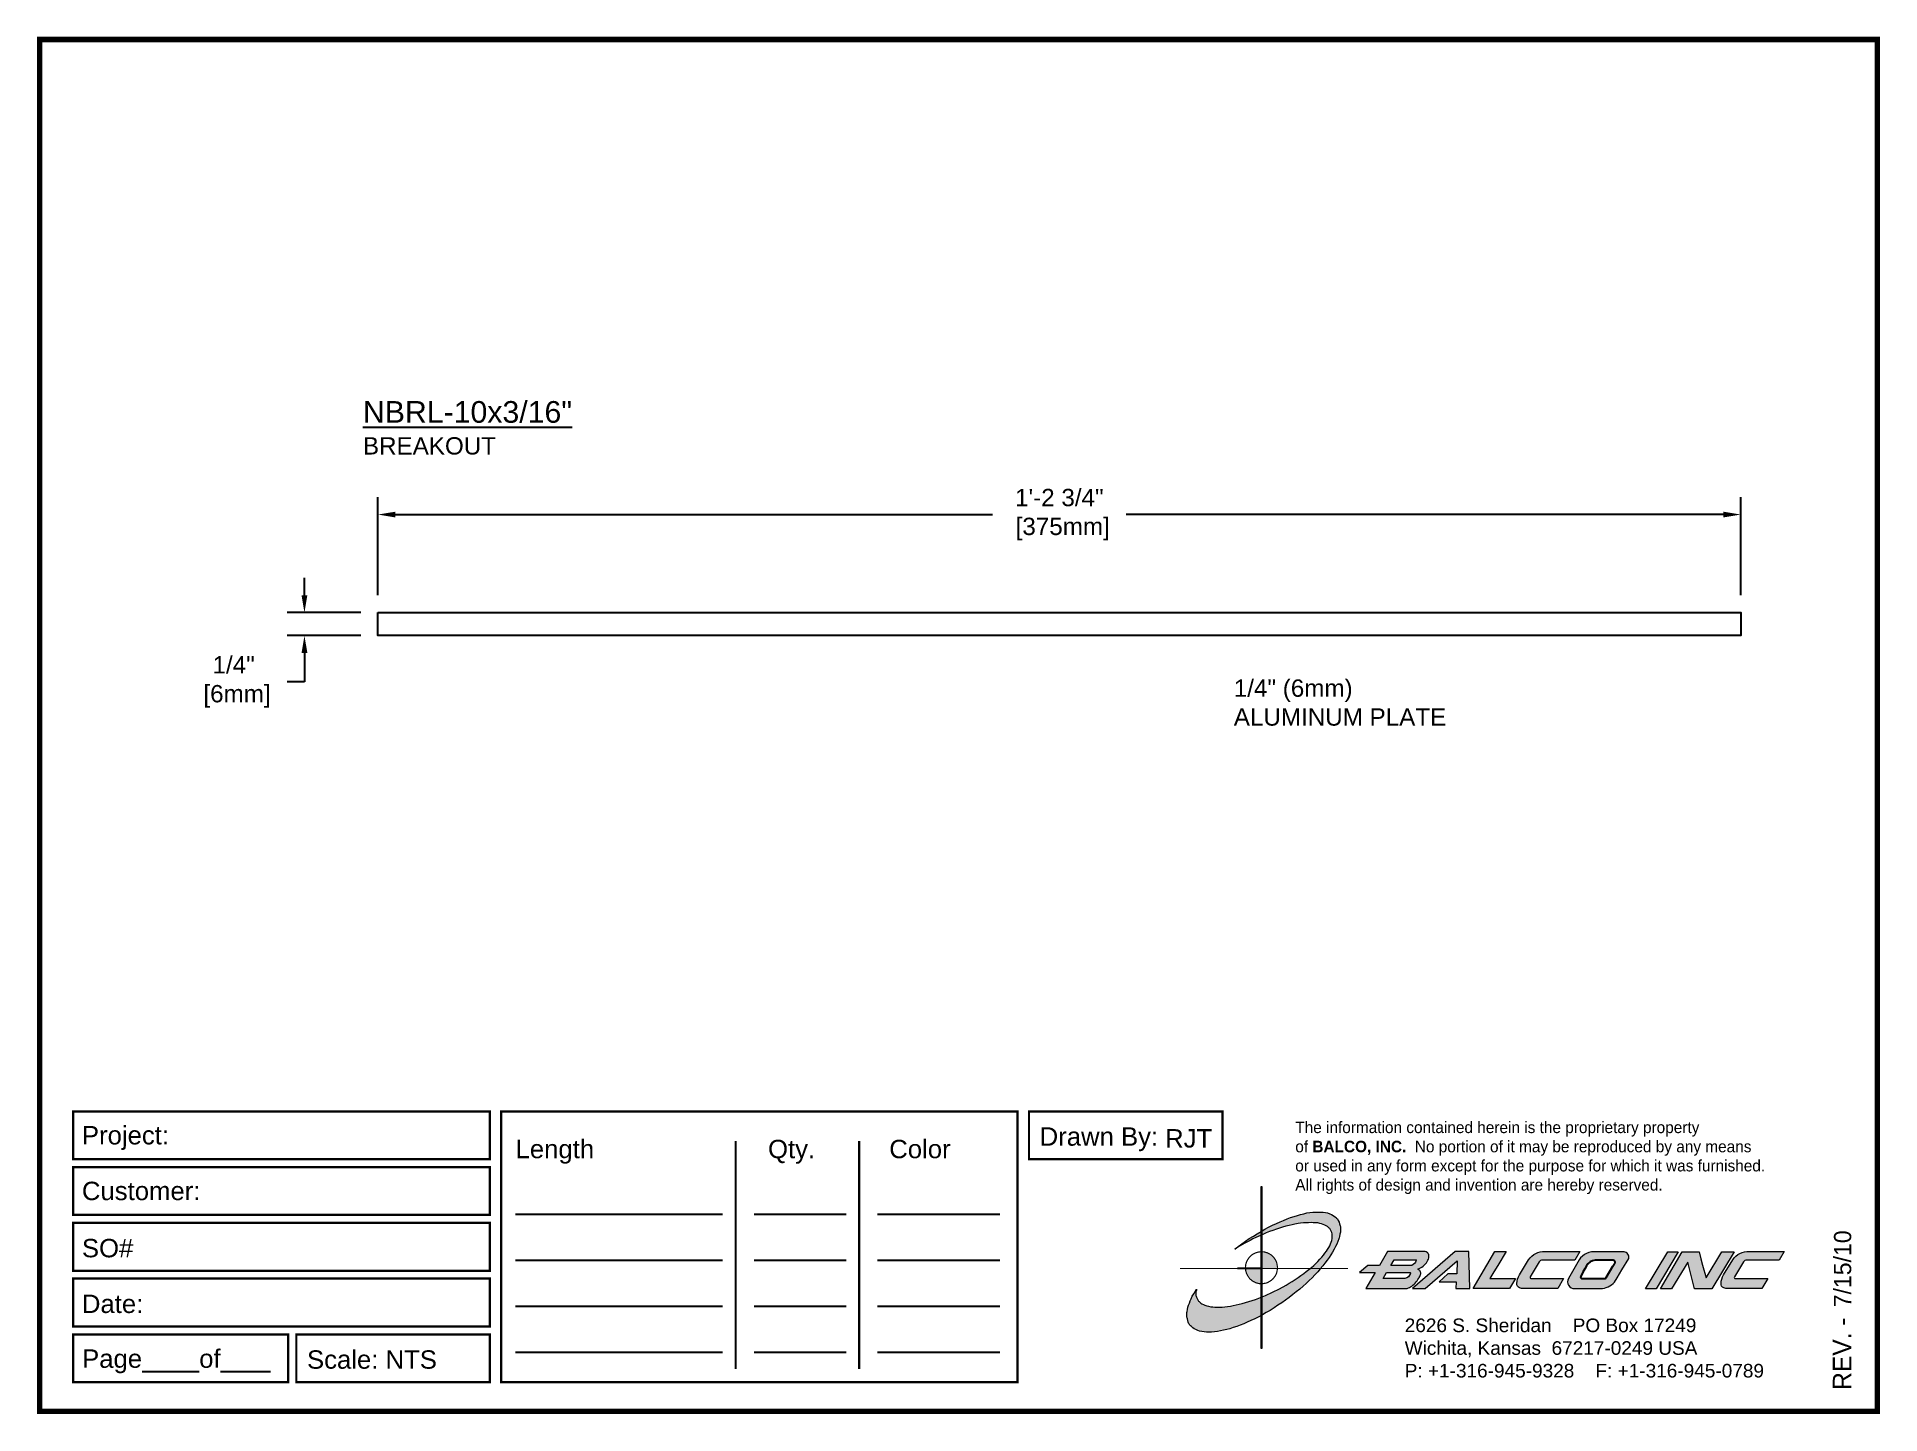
# Paper-space layout 'Breakout' of a CAD drawing. Header units: inches. Extents: x 0 to 10, y 0 to 7.5.
# The model-space entities are those that its viewports show. They can reach past a viewport. Long polylines and large blocks are cut down to what shows.
import ezdxf

# ---------------------------------------------------------------- set-up
doc = ezdxf.new("R2010")
doc.units = ezdxf.units.IN
doc.header["$MEASUREMENT"] = 0
for name, color, linetype in [('Border', 7, 'Continuous'), ('Dimensions', 3, 'Continuous'), ('Metals', 7, 'Continuous'), ('Text', 2, 'Continuous')]:
    doc.layers.add(name, color=color, linetype=linetype)
doc.styles.add('ARIAL', font='arial.ttf')
doc.styles.add('Copyright', font='ERASDEMI.TTF')
doc.dimstyles.new('Arial', dxfattribs={"dimscale": 1.5, "dimtxt": 0.125, "dimasz": 0.125, "dimexe": 0.125, "dimexo": 0.125, "dimgap": 0.125, "dimtad": 0, "dimtih": 1, "dimtoh": 1, "dimdec": 4, "dimzin": 0, "dimdsep": 46, "dimlunit": 4, "dimtxsty": 'ARIAL', "dimcen": 0.125, "dimadec": 0, "dimazin": 0, "dimtfac": 1, "dimtdec": 4, "dimtofl": 0, "dimtmove": 0, "dimatfit": 3, "dimfxl": 0, "dimfrac": 2, "dimtolj": 1, "dimtzin": 0, "dimarcsym": 0})

# ---------------------------------------------------------------- blocks, each defined once
blk = doc.blocks.new('ACADlogo')
h = blk.add_hatch(color=256)
h.paths.add_polyline_path([(-3.346, 1.223), (-3.351, 1.223), (-3.351, 0.979), (-3.346, 0.982)])
h.paths.add_polyline_path([(-3.346, 0.961), (-3.351, 0.959), (-3.351, 0.868), (-3.346, 0.868)])
h.paths.add_polyline_path([(-3.346, 0.777), (-3.351, 0.777), (-3.351, 0.699), (-3.351, 0.695), (-3.35, 0.695), (-3.346, 0.695)])
h.paths.add_polyline_path([(-3.346, 0.864), (-3.346, 0.868), (-3.35, 0.868), (-3.351, 0.868), (-3.351, 0.777), (-3.346, 0.777), (-3.346, 0.778), (-3.348, 0.778)])
h.paths.add_polyline_path([(-3.346, 0.524), (-3.351, 0.521), (-3.351, 0.342), (-3.346, 0.342)])
h.paths.add_polyline_path([(-3.346, 0.695), (-3.351, 0.695), (-3.351, 0.621), (-3.346, 0.623)])
h.paths.add_polyline_path([(-3.346, 0.623), (-3.351, 0.621), (-3.351, 0.521), (-3.346, 0.524)])
h.paths.add_polyline_path([(-3.346, 0.982), (-3.351, 0.979), (-3.351, 0.959), (-3.346, 0.961)])
h = blk.add_hatch(color=175)
h.paths.add_polyline_path([(-3.518, 0.573), (-3.534, 0.571), (-3.548, 0.569), (-3.562, 0.567), (-3.576, 0.567), (-3.589, 0.566), (-3.602, 0.567), (-3.614, 0.568), (-3.625, 0.569), (-3.636, 0.572), (-3.646, 0.574), (-3.656, 0.577), (-3.664, 0.581), (-3.673, 0.585), (-3.679, 0.589), (-3.685, 0.595), (-3.688, 0.598), (-3.691, 0.6), (-3.695, 0.607), (-3.699, 0.614), (-3.703, 0.621), (-3.704, 0.626), (-3.705, 0.631), (-3.706, 0.637), (-3.706, 0.642), (-3.705, 0.648), (-3.705, 0.653), (-3.703, 0.659), (-3.702, 0.665), (-3.71, 0.652), (-3.717, 0.639), (-3.725, 0.626), (-3.731, 0.613), (-3.737, 0.601), (-3.741, 0.589), (-3.746, 0.577), (-3.749, 0.566), (-3.751, 0.555), (-3.753, 0.544), (-3.754, 0.538), (-3.754, 0.533), (-3.755, 0.523), (-3.754, 0.513), (-3.753, 0.508), (-3.752, 0.503), (-3.75, 0.494), (-3.748, 0.486), (-3.743, 0.477), (-3.74, 0.473), (-3.738, 0.469), (-3.734, 0.465), (-3.73, 0.461), (-3.723, 0.455), (-3.715, 0.449), (-3.706, 0.445), (-3.695, 0.44), (-3.685, 0.437), (-3.674, 0.434), (-3.661, 0.432), (-3.648, 0.431), (-3.634, 0.431), (-3.62, 0.431), (-3.604, 0.433), (-3.588, 0.435), (-3.572, 0.438), (-3.556, 0.441), (-3.538, 0.445), (-3.52, 0.449), (-3.503, 0.456), (-3.483, 0.461), (-3.464, 0.469), (-3.445, 0.477), (-3.426, 0.485), (-3.406, 0.494), (-3.385, 0.503), (-3.364, 0.514), (-3.351, 0.521), (-3.351, 0.621), (-3.364, 0.616), (-3.382, 0.609), (-3.4, 0.603), (-3.418, 0.598), (-3.436, 0.592), (-3.453, 0.587), (-3.47, 0.583), (-3.486, 0.579), (-3.503, 0.576)])
h.paths.add_polyline_path([(-3.215, 0.687), (-3.251, 0.667), (-3.289, 0.649), (-3.327, 0.631), (-3.345, 0.623), (-3.346, 0.623), (-3.346, 0.524), (-3.343, 0.525), (-3.323, 0.537), (-3.302, 0.549), (-3.28, 0.563), (-3.259, 0.577), (-3.238, 0.59), (-3.218, 0.605), (-3.198, 0.62), (-3.179, 0.635), (-3.16, 0.65), (-3.141, 0.665), (-3.123, 0.681), (-3.106, 0.696), (-3.089, 0.712), (-3.074, 0.727), (-3.058, 0.743), (-3.043, 0.759), (-3.03, 0.775), (-3.028, 0.777), (-3.085, 0.777), (-3.091, 0.772), (-3.105, 0.761), (-3.118, 0.75), (-3.134, 0.739), (-3.149, 0.729), (-3.165, 0.718), (-3.182, 0.707), (-3.198, 0.697)])
h.paths.add_polyline_path([(-2.921, 1.009), (-2.922, 1.015), (-2.924, 1.02), (-2.926, 1.029), (-2.931, 1.038), (-2.934, 1.043), (-2.936, 1.047), (-2.94, 1.05), (-2.943, 1.054), (-2.951, 1.06), (-2.959, 1.066), (-2.968, 1.071), (-2.978, 1.075), (-2.989, 1.079), (-3, 1.081), (-3.013, 1.083), (-3.026, 1.084), (-3.04, 1.084), (-3.054, 1.084), (-3.07, 1.083), (-3.085, 1.081), (-3.102, 1.079), (-3.118, 1.075), (-3.136, 1.07), (-3.153, 1.066), (-3.171, 1.06), (-3.191, 1.054), (-3.21, 1.047), (-3.229, 1.039), (-3.248, 1.031), (-3.268, 1.022), (-3.289, 1.012), (-3.31, 1.002), (-3.33, 0.991), (-3.346, 0.982), (-3.346, 0.961), (-3.342, 0.962), (-3.323, 0.971), (-3.305, 0.978), (-3.287, 0.984), (-3.268, 0.991), (-3.251, 0.996), (-3.234, 1.002), (-3.216, 1.007), (-3.199, 1.011), (-3.182, 1.015), (-3.167, 1.018), (-3.15, 1.021), (-3.136, 1.023), (-3.121, 1.025), (-3.107, 1.026), (-3.093, 1.026), (-3.079, 1.027), (-3.067, 1.026), (-3.054, 1.026), (-3.043, 1.025), (-3.032, 1.022), (-3.022, 1.02), (-3.013, 1.016), (-3.004, 1.013), (-2.997, 1.009), (-2.989, 1.005), (-2.983, 0.999), (-2.98, 0.996), (-2.978, 0.994), (-2.973, 0.987), (-2.969, 0.981), (-2.967, 0.973), (-2.965, 0.965), (-2.964, 0.957), (-2.964, 0.949), (-2.964, 0.944), (-2.965, 0.94), (-2.967, 0.93), (-2.969, 0.921), (-2.973, 0.911), (-2.978, 0.901), (-2.983, 0.891), (-2.989, 0.881), (-2.996, 0.871), (-3.004, 0.86), (-3.012, 0.849), (-3.021, 0.838), (-3.032, 0.827), (-3.042, 0.816), (-3.053, 0.805), (-3.065, 0.794), (-3.077, 0.783), (-3.085, 0.777), (-3.028, 0.777), (-3.016, 0.791), (-3.004, 0.806), (-2.992, 0.822), (-2.981, 0.837), (-2.971, 0.852), (-2.962, 0.866), (-2.954, 0.882), (-2.946, 0.896), (-2.939, 0.91), (-2.934, 0.924), (-2.929, 0.938), (-2.926, 0.944), (-2.925, 0.951), (-2.922, 0.963), (-2.92, 0.975), (-2.92, 0.982), (-2.919, 0.987), (-2.92, 0.999), (-2.92, 1.005)])
h.paths.add_polyline_path([(-3.372, 0.966), (-3.393, 0.953), (-3.415, 0.94), (-3.435, 0.925), (-3.455, 0.911), (-3.475, 0.897), (-3.494, 0.882), (-3.468, 0.898), (-3.439, 0.915), (-3.41, 0.93), (-3.396, 0.938), (-3.38, 0.945), (-3.351, 0.959), (-3.351, 0.979)])
h = blk.add_hatch(color=256)
h.paths.add_polyline_path([(-3.268, 0.814), (-3.27, 0.819), (-3.273, 0.824), (-3.276, 0.828), (-3.279, 0.833), (-3.282, 0.837), (-3.286, 0.841), (-3.29, 0.845), (-3.294, 0.849), (-3.298, 0.852), (-3.303, 0.855), (-3.308, 0.858), (-3.313, 0.86), (-3.318, 0.863), (-3.323, 0.864), (-3.328, 0.866), (-3.334, 0.867), (-3.339, 0.868), (-3.345, 0.868), (-3.346, 0.868), (-3.346, 0.777), (-3.335, 0.777), (-3.262, 0.777), (-3.262, 0.781), (-3.262, 0.787), (-3.263, 0.792), (-3.264, 0.798), (-3.265, 0.803), (-3.266, 0.808)])
h.paths.add_polyline_path([(-3.351, 0.777), (-3.436, 0.777), (-3.435, 0.773), (-3.435, 0.768), (-3.434, 0.762), (-3.432, 0.757), (-3.431, 0.752), (-3.428, 0.747), (-3.426, 0.742), (-3.423, 0.737), (-3.42, 0.732), (-3.417, 0.728), (-3.414, 0.723), (-3.41, 0.719), (-3.406, 0.716), (-3.401, 0.712), (-3.397, 0.709), (-3.392, 0.706), (-3.387, 0.704), (-3.382, 0.701), (-3.377, 0.699), (-3.372, 0.698), (-3.367, 0.696), (-3.361, 0.695), (-3.356, 0.695), (-3.351, 0.695)])
h.paths.add_polyline_path([(-3.346, 0.868), (-3.35, 0.868), (-3.351, 0.868), (-3.351, 0.777), (-3.346, 0.777)])
h = blk.add_hatch(color=256)
h.paths.add_polyline_path([(-2.438, 0.844, 0.412988), (-2.461, 0.869), (-2.663, 0.869), (-2.707, 0.794), (-2.771, 0.794), (-2.815, 0.755), (-2.73, 0.755), (-2.781, 0.668), (-2.563, 0.668, 0.107996), (-2.538, 0.677, 0.108939), (-2.494, 0.724, 0.080345), (-2.483, 0.745, 0.419497), (-2.499, 0.773, 0.149928), (-2.447, 0.815, 0.134283)])
h.paths.add_polyline_path([(-2.507, 0.821, -0.209012), (-2.532, 0.794), (-2.538, 0.794), (-2.646, 0.794), (-2.627, 0.825), (-2.51, 0.825, -0.56619)], flags=16)
h.paths.add_polyline_path([(-2.538, 0.75, -0.241309), (-2.569, 0.722), (-2.688, 0.722), (-2.669, 0.755), (-2.541, 0.755, -0.56619)], flags=16)
for points in [[(-2.285, 0.819), (-2.287, 0.748), (-2.335, 0.748), (-2.383, 0.705), (-2.29, 0.705), (-2.292, 0.668), (-2.215, 0.668), (-2.221, 0.869), (-2.295, 0.869), (-2.527, 0.668), (-2.458, 0.668)], [(-2.018, 0.869), (-2.079, 0.869), (-2.198, 0.668), (-2, 0.668), (-1.968, 0.722), (-2.107, 0.722), (-2.085, 0.759), (-2.064, 0.794)], [(-1.617, 0.869), (-1.807, 0.869, 0.270182), (-1.896, 0.825), (-1.946, 0.742, 0.109019), (-1.961, 0.695, 0.340665), (-1.945, 0.672, 0.129907), (-1.923, 0.668), (-1.738, 0.668), (-1.706, 0.722), (-1.878, 0.722), (-1.882, 0.722, -0.601242), (-1.887, 0.731), (-1.838, 0.813, -0.253048), (-1.821, 0.823), (-1.645, 0.823)], [(-1.083, 0.867), (-1.14, 0.867), (-1.261, 0.667), (-1.26, 0.667), (-1.202, 0.667)], [(-0.96, 0.83), (-0.969, 0.867), (-1.061, 0.867), (-1.179, 0.667), (-1.12, 0.667), (-1.031, 0.812), (-0.995, 0.667), (-0.9, 0.667), (-0.778, 0.867), (-0.846, 0.867), (-0.931, 0.727), (-0.951, 0.795)], [(-0.507, 0.869), (-0.697, 0.869, 0.270182), (-0.786, 0.825), (-0.836, 0.742, 0.109019), (-0.85, 0.695, 0.340665), (-0.835, 0.672, 0.129907), (-0.812, 0.668), (-0.628, 0.668), (-0.595, 0.722), (-0.768, 0.722), (-0.772, 0.722, -0.601242), (-0.777, 0.731), (-0.728, 0.813, -0.253048), (-0.71, 0.823), (-0.534, 0.823)], [(-3.346, 0.623), (-3.351, 0.621), (-3.351, 0.521), (-3.346, 0.524)]]:
    blk.add_hatch(color=256).paths.add_polyline_path(points)
h = blk.add_hatch(color=256)
h.paths.add_polyline_path([(-1.377, 0.868), (-1.383, 0.868), (-1.383, 0.868), (-1.44, 0.868), (-1.492, 0.868), (-1.541, 0.868, 0.297712), (-1.628, 0.811), (-1.68, 0.723, 0.585116), (-1.646, 0.668), (-1.506, 0.668, 0.210586), (-1.429, 0.703), (-1.415, 0.726), (-1.389, 0.769), (-1.352, 0.831, 0.4352)])
h.paths.add_polyline_path([(-1.437, 0.823, -0.603783), (-1.428, 0.805), (-1.431, 0.801), (-1.434, 0.796), (-1.438, 0.789), (-1.474, 0.728, -0.229001), (-1.489, 0.722), (-1.494, 0.722), (-1.501, 0.722), (-1.597, 0.722), (-1.604, 0.722, -0.492401), (-1.613, 0.734), (-1.601, 0.757), (-1.591, 0.775), (-1.582, 0.791, -0.238368), (-1.535, 0.823)], flags=16)
for q in [(-3.48, 0.777), (-3.351, 0.642)]:
    blk.add_line((-3.351, 0.777), q)
at = {"color": 7, "lineweight": 0}
for points in [[(-3.351, 1.223), (-3.346, 1.223), (-3.346, 0.342), (-3.351, 0.342), (-3.351, 1.223)], [(-2.292, 0.668), (-2.215, 0.668), (-2.221, 0.869), (-2.295, 0.869), (-2.527, 0.668), (-2.458, 0.668), (-2.285, 0.819), (-2.287, 0.748), (-2.286, 0.748), (-2.335, 0.748), (-2.383, 0.705), (-2.29, 0.705), (-2.292, 0.668), (-2.292, 0.668)], [(-2.198, 0.668), (-2.079, 0.869), (-2.018, 0.869), (-2.064, 0.794), (-2.085, 0.759), (-2.107, 0.722), (-1.968, 0.722), (-2, 0.668), (-2.198, 0.668), (-2.198, 0.668)], [(-1.383, 0.868), (-1.383, 0.868)], [(-1.261, 0.667), (-1.14, 0.867), (-1.083, 0.867), (-1.202, 0.667), (-1.26, 0.667), (-1.261, 0.667), (-1.261, 0.667)], [(-0.9, 0.667), (-0.995, 0.667), (-1.031, 0.812), (-1.12, 0.667), (-1.179, 0.667), (-1.061, 0.867), (-0.969, 0.867), (-0.96, 0.83), (-0.951, 0.795), (-0.931, 0.727), (-0.846, 0.867), (-0.778, 0.867), (-0.9, 0.667), (-0.9, 0.667)]]:
    blk.add_lwpolyline(points, dxfattribs=at)
at = {"color": 175, "lineweight": 0}
blk.add_lwpolyline([(-2.926, 1.029), (-2.924, 1.02), (-2.922, 1.015), (-2.921, 1.009), (-2.92, 1.005), (-2.92, 0.999), (-2.919, 0.987), (-2.92, 0.982), (-2.92, 0.975), (-2.922, 0.963), (-2.925, 0.951), (-2.926, 0.944), (-2.929, 0.938), (-2.934, 0.924), (-2.939, 0.91), (-2.946, 0.896), (-2.954, 0.882), (-2.962, 0.866), (-2.971, 0.852), (-2.981, 0.837), (-2.992, 0.822), (-3.004, 0.806), (-3.016, 0.791), (-3.03, 0.775), (-3.043, 0.759), (-3.058, 0.743), (-3.074, 0.727), (-3.089, 0.712), (-3.106, 0.696), (-3.123, 0.681), (-3.141, 0.665), (-3.16, 0.65), (-3.179, 0.635), (-3.198, 0.62), (-3.218, 0.605), (-3.238, 0.59), (-3.259, 0.577), (-3.28, 0.563), (-3.302, 0.549), (-3.323, 0.537), (-3.343, 0.525), (-3.364, 0.514), (-3.385, 0.503), (-3.406, 0.494), (-3.426, 0.485), (-3.445, 0.477), (-3.464, 0.469), (-3.483, 0.461), (-3.503, 0.456), (-3.52, 0.449), (-3.538, 0.445), (-3.556, 0.441), (-3.572, 0.438), (-3.588, 0.435), (-3.604, 0.433), (-3.62, 0.431), (-3.634, 0.431), (-3.648, 0.431), (-3.661, 0.432), (-3.674, 0.434), (-3.685, 0.437), (-3.695, 0.44), (-3.706, 0.445), (-3.715, 0.449), (-3.723, 0.455), (-3.73, 0.461), (-3.734, 0.465), (-3.738, 0.469), (-3.74, 0.473), (-3.743, 0.477), (-3.748, 0.486), (-3.75, 0.494), (-3.752, 0.503), (-3.753, 0.508), (-3.754, 0.513), (-3.755, 0.523), (-3.754, 0.533), (-3.754, 0.538), (-3.753, 0.544), (-3.751, 0.555), (-3.749, 0.566), (-3.746, 0.577), (-3.741, 0.589), (-3.737, 0.601), (-3.731, 0.613), (-3.725, 0.626), (-3.717, 0.639), (-3.71, 0.652), (-3.702, 0.665), (-3.703, 0.659), (-3.705, 0.653), (-3.705, 0.648), (-3.706, 0.642), (-3.706, 0.637), (-3.705, 0.631), (-3.704, 0.626), (-3.703, 0.621), (-3.699, 0.614), (-3.695, 0.607), (-3.691, 0.6), (-3.688, 0.598), (-3.685, 0.595), (-3.679, 0.589), (-3.673, 0.585), (-3.664, 0.581), (-3.656, 0.577), (-3.646, 0.574), (-3.636, 0.572), (-3.625, 0.569), (-3.614, 0.568), (-3.602, 0.567), (-3.589, 0.566), (-3.576, 0.567), (-3.562, 0.567), (-3.548, 0.569), (-3.534, 0.571), (-3.518, 0.573), (-3.503, 0.576), (-3.486, 0.579), (-3.47, 0.583), (-3.453, 0.587), (-3.436, 0.592), (-3.418, 0.598), (-3.4, 0.603), (-3.382, 0.609), (-3.364, 0.616), (-3.345, 0.623), (-3.327, 0.631), (-3.289, 0.649), (-3.251, 0.667), (-3.215, 0.687), (-3.198, 0.697), (-3.182, 0.707), (-3.165, 0.718), (-3.149, 0.729), (-3.134, 0.739), (-3.118, 0.75), (-3.105, 0.761), (-3.091, 0.772), (-3.077, 0.783), (-3.065, 0.794), (-3.053, 0.805), (-3.042, 0.816), (-3.032, 0.827), (-3.021, 0.838), (-3.012, 0.849), (-3.004, 0.86), (-2.996, 0.871), (-2.989, 0.881), (-2.983, 0.891), (-2.978, 0.901), (-2.973, 0.911), (-2.969, 0.921), (-2.967, 0.93), (-2.965, 0.94), (-2.964, 0.944), (-2.964, 0.949), (-2.964, 0.957), (-2.965, 0.965), (-2.967, 0.973), (-2.969, 0.981), (-2.973, 0.987), (-2.978, 0.994), (-2.98, 0.996), (-2.983, 0.999), (-2.989, 1.005), (-2.997, 1.009), (-3.004, 1.013), (-3.013, 1.016), (-3.022, 1.02), (-3.032, 1.022), (-3.043, 1.025), (-3.054, 1.026), (-3.067, 1.026), (-3.079, 1.027), (-3.093, 1.026), (-3.107, 1.026), (-3.121, 1.025), (-3.136, 1.023), (-3.15, 1.021), (-3.167, 1.018), (-3.182, 1.015), (-3.199, 1.011), (-3.216, 1.007), (-3.234, 1.002), (-3.251, 0.996), (-3.268, 0.991), (-3.287, 0.984), (-3.305, 0.978), (-3.323, 0.971), (-3.342, 0.962), (-3.38, 0.945), (-3.396, 0.938), (-3.41, 0.93), (-3.439, 0.915), (-3.468, 0.898), (-3.494, 0.882), (-3.475, 0.897), (-3.455, 0.911), (-3.435, 0.925), (-3.415, 0.94), (-3.393, 0.953), (-3.372, 0.966), (-3.351, 0.979), (-3.33, 0.991), (-3.31, 1.002), (-3.289, 1.012), (-3.268, 1.022), (-3.248, 1.031), (-3.229, 1.039), (-3.21, 1.047), (-3.191, 1.054), (-3.171, 1.06), (-3.153, 1.066), (-3.136, 1.07), (-3.118, 1.075), (-3.102, 1.079), (-3.085, 1.081), (-3.07, 1.083), (-3.054, 1.084), (-3.04, 1.084), (-3.026, 1.084), (-3.013, 1.083), (-3, 1.081), (-2.989, 1.079), (-2.978, 1.075), (-2.968, 1.071), (-2.959, 1.066), (-2.951, 1.06), (-2.943, 1.054), (-2.94, 1.05), (-2.936, 1.047), (-2.934, 1.043), (-2.931, 1.038), (-2.926, 1.029), (-2.926, 1.029)], dxfattribs=at)
at = {"color": 7, "lineweight": 0, "const_width": 0.0064}
blk.add_lwpolyline([(-3.262, 0.781), (-3.262, 0.787), (-3.263, 0.792), (-3.264, 0.798), (-3.265, 0.803), (-3.266, 0.808), (-3.268, 0.814), (-3.27, 0.819), (-3.273, 0.824), (-3.276, 0.828), (-3.279, 0.833), (-3.282, 0.837), (-3.286, 0.841), (-3.29, 0.845), (-3.294, 0.849), (-3.298, 0.852), (-3.303, 0.855), (-3.308, 0.858), (-3.313, 0.86), (-3.318, 0.863), (-3.323, 0.864), (-3.328, 0.866), (-3.334, 0.867), (-3.339, 0.868), (-3.345, 0.868), (-3.35, 0.868), (-3.356, 0.868), (-3.361, 0.867), (-3.367, 0.866), (-3.372, 0.865), (-3.377, 0.863), (-3.382, 0.862), (-3.387, 0.859), (-3.392, 0.857), (-3.397, 0.854), (-3.401, 0.851), (-3.406, 0.847), (-3.41, 0.843), (-3.414, 0.839), (-3.417, 0.835), (-3.42, 0.831), (-3.423, 0.826), (-3.426, 0.821), (-3.428, 0.816), (-3.431, 0.811), (-3.432, 0.806), (-3.434, 0.801), (-3.435, 0.795), (-3.435, 0.79), (-3.436, 0.784), (-3.436, 0.779), (-3.435, 0.773), (-3.435, 0.768), (-3.434, 0.762), (-3.432, 0.757), (-3.431, 0.752), (-3.428, 0.747), (-3.426, 0.742), (-3.423, 0.737), (-3.42, 0.732), (-3.417, 0.728), (-3.414, 0.723), (-3.41, 0.719), (-3.406, 0.716), (-3.401, 0.712), (-3.397, 0.709), (-3.392, 0.706), (-3.387, 0.704), (-3.382, 0.701), (-3.377, 0.699), (-3.372, 0.698), (-3.367, 0.696), (-3.361, 0.695), (-3.356, 0.695), (-3.35, 0.695), (-3.345, 0.695), (-3.339, 0.695), (-3.334, 0.696), (-3.328, 0.697), (-3.323, 0.698), (-3.318, 0.7), (-3.313, 0.702), (-3.308, 0.705), (-3.303, 0.708), (-3.298, 0.711), (-3.294, 0.714), (-3.29, 0.718), (-3.286, 0.721), (-3.282, 0.726), (-3.279, 0.73), (-3.276, 0.734), (-3.273, 0.739), (-3.27, 0.744), (-3.268, 0.749), (-3.266, 0.754), (-3.265, 0.76), (-3.264, 0.765), (-3.263, 0.77), (-3.262, 0.776), (-3.262, 0.781)], dxfattribs=at)
at = {"color": 7, "lineweight": 0}
for points in [[(-2.447, 0.815, 0.130368), (-2.438, 0.843, 0.448367), (-2.463, 0.869), (-2.663, 0.869), (-2.707, 0.794), (-2.771, 0.794), (-2.815, 0.755), (-2.73, 0.755), (-2.781, 0.668), (-2.563, 0.668, 0.107996), (-2.538, 0.677, 0.108939), (-2.494, 0.724, 0.077395), (-2.484, 0.744, 0.430878), (-2.499, 0.773, 0.149928)], [(-2.507, 0.821, -0.209012), (-2.532, 0.794), (-2.538, 0.794), (-2.646, 0.794), (-2.627, 0.825), (-2.512, 0.825), (-2.509, 0.825, -0.531288)], [(-1.838, 0.813), (-1.887, 0.731, 0.587385), (-1.882, 0.722), (-1.878, 0.722), (-1.706, 0.722), (-1.738, 0.668), (-1.923, 0.668, -0.129907), (-1.945, 0.672, -0.349839), (-1.961, 0.696, -0.107341), (-1.946, 0.742), (-1.896, 0.825, -0.270182), (-1.807, 0.869), (-1.617, 0.869), (-1.645, 0.823), (-1.821, 0.823, 0.252436)], [(-1.68, 0.723, 0.585116), (-1.646, 0.668), (-1.506, 0.668, 0.210586), (-1.429, 0.703), (-1.415, 0.726), (-1.389, 0.769), (-1.352, 0.831, 0.4352), (-1.377, 0.868), (-1.383, 0.868), (-1.383, 0.868), (-1.44, 0.868), (-1.492, 0.868), (-1.541, 0.868, 0.297712), (-1.628, 0.811)], [(-0.728, 0.813), (-0.777, 0.731, 0.587385), (-0.772, 0.722), (-0.768, 0.722), (-0.595, 0.722), (-0.628, 0.668), (-0.812, 0.668, -0.129907), (-0.835, 0.672, -0.349839), (-0.85, 0.696, -0.107341), (-0.836, 0.742), (-0.786, 0.825, -0.270182), (-0.697, 0.869), (-0.507, 0.869), (-0.534, 0.823), (-0.71, 0.823, 0.252436)], [(-2.569, 0.722), (-2.688, 0.722), (-2.669, 0.755), (-2.543, 0.755), (-2.54, 0.755, -0.531288), (-2.538, 0.75, -0.241309)]]:
    blk.add_lwpolyline(points, format="xyb", close=True, dxfattribs=at)
blk.add_lwpolyline([(-1.437, 0.823), (-1.535, 0.823, 0.238368), (-1.582, 0.791), (-1.591, 0.775), (-1.601, 0.757), (-1.613, 0.734, 0.490298), (-1.604, 0.722), (-1.597, 0.722), (-1.501, 0.722), (-1.494, 0.722), (-1.489, 0.722, 0.229001), (-1.474, 0.728), (-1.438, 0.789), (-1.434, 0.796), (-1.431, 0.801), (-1.428, 0.805, 0.603783)], format="xyb", close=True)
blk.add_lwpolyline([(-2.879, 0.777, 0.00455, 0.00455, 0), (-3.791, 0.777, 0.00183, 0.00183, 0), (-3.791, 0.777, 0.00183, 0.00183, 0)], format="xyseb", dxfattribs=at)
blk = doc.blocks.new('Quantity Data')
at = {"layer": 'Border', "color": 253}
for p, q in [((2.755, 1.254), (3.881, 1.254)), ((4.054, 1.254), (4.553, 1.254)), ((4.725, 1.254), (5.389, 1.254)), ((2.755, 1.004), (3.881, 1.004)), ((4.054, 1.004), (4.553, 1.004)), ((4.725, 1.004), (5.389, 1.004)), ((2.755, 0.754), (3.881, 0.754)), ((4.054, 0.754), (4.553, 0.754)), ((4.725, 0.754), (5.389, 0.754)), ((2.755, 0.504), (3.881, 0.504)), ((4.054, 0.504), (4.553, 0.504)), ((4.725, 0.504), (5.389, 0.504))]:
    blk.add_line(p, q, dxfattribs=at)
at = {"layer": 'Border', "const_width": 0.0125}
blk.add_lwpolyline([(5.485, 0.341), (2.678, 0.341), (2.678, 1.813), (5.485, 1.813)], close=True, dxfattribs=at)
for points in [[(3.953, 1.653), (3.953, 0.412)], [(4.625, 1.653), (4.625, 0.412)]]:
    blk.add_lwpolyline(points, dxfattribs=at)
at = {"layer": 'Border', "style": 'ARIAL'}
for s, p in [('Length', (2.756, 1.559)), ('Qty.', (4.129, 1.559)), ('Color', (4.788, 1.559))]:
    blk.add_text(s, height=0.1, dxfattribs=at).set_placement(p)
blk = doc.blocks.new('Drawn By')
at = {"layer": 'Border', "const_width": 0.0125}
blk.add_lwpolyline([(5.38, 1.813), (6.432, 1.813), (6.432, 1.554), (5.38, 1.554)], close=True, dxfattribs=at)
at = {"layer": 'Border', "style": 'ARIAL'}
blk.add_text('Drawn By: ', height=0.1, dxfattribs=at).set_placement((5.438, 1.627))
blk.add_attdef('XXX', (6.12, 1.617), '', height=0.1, dxfattribs=at)
blk = doc.blocks.new('Project Info')
at = {"layer": 'Border', "const_width": 0.0125}
for points in [[(0.182, 1.813), (2.448, 1.813), (2.448, 1.554), (0.182, 1.554)], [(0.182, 1.51), (2.448, 1.51), (2.448, 1.251), (0.182, 1.251)], [(0.182, 1.207), (2.448, 1.207), (2.448, 0.947), (0.182, 0.947)], [(0.182, 0.904), (2.448, 0.904), (2.448, 0.644), (0.182, 0.644)], [(0.182, 0.6), (1.352, 0.6), (1.352, 0.341), (0.182, 0.341)], [(1.396, 0.6), (2.448, 0.6), (2.448, 0.341), (1.396, 0.341)]]:
    blk.add_lwpolyline(points, close=True, dxfattribs=at)
at = {"layer": 'Border', "style": 'ARIAL'}
for s, p in [('Project:', (0.23, 1.634)), ('Customer:', (0.23, 1.331)), ('SO#', (0.23, 1.02)), ('Date:', (0.23, 0.717)), ('Page%%u        %%uof%%u       ', (0.231, 0.419)), ('Scale: NTS', (1.454, 0.414))]:
    blk.add_text(s, height=0.1, dxfattribs=at).set_placement(p)
blk = doc.blocks.new('REV')
at = {"style": 'Copyright'}
blk.add_text('REV. -', height=0.1, rotation=90, dxfattribs=at).set_placement((-0.142, 0.117))
at = {"style": 'Copyright', "flags": 4}
blk.add_attdef('REVISIONDATE', (-0.142, 0.566), '', height=0.0938, rotation=90, dxfattribs=at)
blk = doc.blocks.new('*D20')
at = {"layer": 'Defpoints', "color": 0}
for p in [(49.448, 6.91), (34.698, 5.849), (49.448, 5.849)]:
    blk.add_point(p, dxfattribs=at)
at = {"layer": 'Dimensions', "color": 0, "lineweight": -2}
for p, q in [((34.698, 6.037), (34.698, 7.097)), ((49.448, 6.037), (49.448, 7.097)), ((34.886, 6.91), (41.348, 6.91)), ((49.261, 6.91), (42.798, 6.91))]:
    blk.add_line(p, q, dxfattribs=at)
at = {"layer": 'Dimensions', "color": 0}
for points in [[(34.886, 6.941), (34.886, 6.879), (34.698, 6.91)], [(49.261, 6.941), (49.261, 6.879), (49.448, 6.91)]]:
    blk.add_solid(points, dxfattribs=at)
at = {"layer": 'Dimensions', "color": 0, "insert": (42.073, 6.91), "char_height": 0.1875, "attachment_point": 5, "style": 'ARIAL'}
blk.add_mtext('\\A1;1\'-2 3/4"\\P [375mm]', dxfattribs=at)
blk = doc.blocks.new('*D21')
at = {"layer": 'Defpoints', "color": 0}
for p in [(34.698, 5.849), (33.902, 5.599), (34.698, 5.599)]:
    blk.add_point(p, dxfattribs=at)
at = {"layer": 'Dimensions', "color": 0, "lineweight": -2}
for p, q in [((33.902, 6.037), (33.902, 6.224)), ((34.511, 5.849), (33.715, 5.849)), ((34.511, 5.599), (33.715, 5.599)), ((33.902, 5.412), (33.902, 5.099)), ((33.902, 5.099), (33.715, 5.099))]:
    blk.add_line(p, q, dxfattribs=at)
at = {"layer": 'Dimensions', "color": 0}
for points in [[(33.871, 6.037), (33.934, 6.037), (33.902, 5.849)], [(33.871, 5.412), (33.934, 5.412), (33.902, 5.599)]]:
    blk.add_solid(points, dxfattribs=at)
at = {"layer": 'Dimensions', "color": 0, "insert": (33.136, 5.099), "char_height": 0.1875, "attachment_point": 5, "style": 'ARIAL'}
blk.add_mtext('\\A1;1/4"\\P [6mm]', dxfattribs=at)

msp = doc.modelspace()

# ---------------------------------------------------------------- linework, layer by layer
at = {"layer": 'Metals'}
msp.add_lwpolyline([(34.69831, 5.84913), (49.44831, 5.84913), (49.44831, 5.59913), (34.69831, 5.59913)], close=True, dxfattribs=at)
msp.add_lwpolyline([(34.69831, 5.84913), (49.44831, 5.84913), (49.44831, 5.59913), (34.69831, 5.59913)], close=True, dxfattribs=at)

# ---------------------------------------------------------------- texts
at = {"layer": 'Text', "insert": (34.5352, 8.13834), "char_height": 0.1875, "width": 7.5157046, "attachment_point": 1, "style": 'ARIAL'}
msp.add_mtext('{\\H1.25x;\\LNBRL-10x3/16"\\P}BREAKOUT', dxfattribs=at)
at = {"layer": 'Text', "insert": (43.96114, 4.87373), "char_height": 0.1875, "attachment_point": 4, "style": 'ARIAL'}
msp.add_mtext('1/4" (6mm)\\PALUMINUM PLATE', dxfattribs=at)

# ---------------------------------------------------------------- dimensions: what is measured, and where the dimension line sits
at = {"layer": 'Dimensions'}
dim = msp.add_linear_dim(base=(49.44831, 6.90998), p1=(34.69831, 5.84913), p2=(49.44831, 5.84913), dimstyle='Arial', override={"dimpost": '\\X'}, dxfattribs=at)
dim.commit()
dim.dimension.update_dxf_attribs({"geometry": '*D20', "text_midpoint": (42.07331, 6.90998), "dimtype": 160})
dim = msp.add_linear_dim(base=(33.90249, 5.59913), p1=(34.69831, 5.84913), p2=(34.69831, 5.59913), angle=90, dimstyle='Arial', override={"dimpost": '\\X'}, dxfattribs=at)
dim.commit()
dim.dimension.update_dxf_attribs({"geometry": '*D21', "text_midpoint": (33.1358, 5.09913), "dimtype": 160})

psp = doc.layouts.new('Breakout')

# ---------------------------------------------------------------- linework, layer by layer
at = {"layer": 'Border', "const_width": 0.03}
psp.add_lwpolyline([(0.015, 7.476), (10.008, 7.476), (10.008, 0.015), (0.015, 0.015)], close=True, dxfattribs=at)

# ---------------------------------------------------------------- block references
for name, p in [('Project Info', (0.015, -0.167)), ('Quantity Data', (-0.153, -0.167))]:
    psp.add_blockref(name, p)
psp.add_blockref('Drawn By', (0.015, -0.167)).add_auto_attribs({'XXX': 'RJT'})
at = {"layer": 'Border'}
psp.add_blockref('ACADlogo', (10.008, 0.015), dxfattribs=at)
at = {"layer": 'Text'}
psp.add_blockref('REV', (10.008, 0.015), dxfattribs=at).add_auto_attribs({'REVISIONDATE': '7/15/10'})

# ---------------------------------------------------------------- texts
at = {"insert": (6.843, 1.591), "char_height": 0.0625, "width": 50.295, "attachment_point": 1, "style": 'Copyright'}
psp.add_mtext('The information contained herein is the proprietary property\\Pof {\\fEras Bold ITC|b0|i0|c0|p34;BALCO, INC.}  No portion of it may be reproduced by any means\\Por used in any form except for the purpose for which it was furnished.\\PAll rights of design and invention are hereby reserved.', dxfattribs=at)
at = {"layer": 'Border', "insert": (7.438, 0.52), "char_height": 0.074, "width": 2.3438, "attachment_point": 1, "style": 'ARIAL'}
psp.add_mtext('2626 S. Sheridan    PO Box 17249\\PWichita, Kansas  67217-0249 USA \\PP: +1-316-945-9328    F: +1-316-945-0789', dxfattribs=at)

# ---------------------------------------------------------------- viewports
at = {"layer": 'Border'}
psp.add_viewport(center=(5.012, 3.745), size=(9.993, 7.46055), view_center_point=(40.98214, 4.62587), view_height=14.8498498, dxfattribs=at)

doc.saveas('drawing.dxf')
